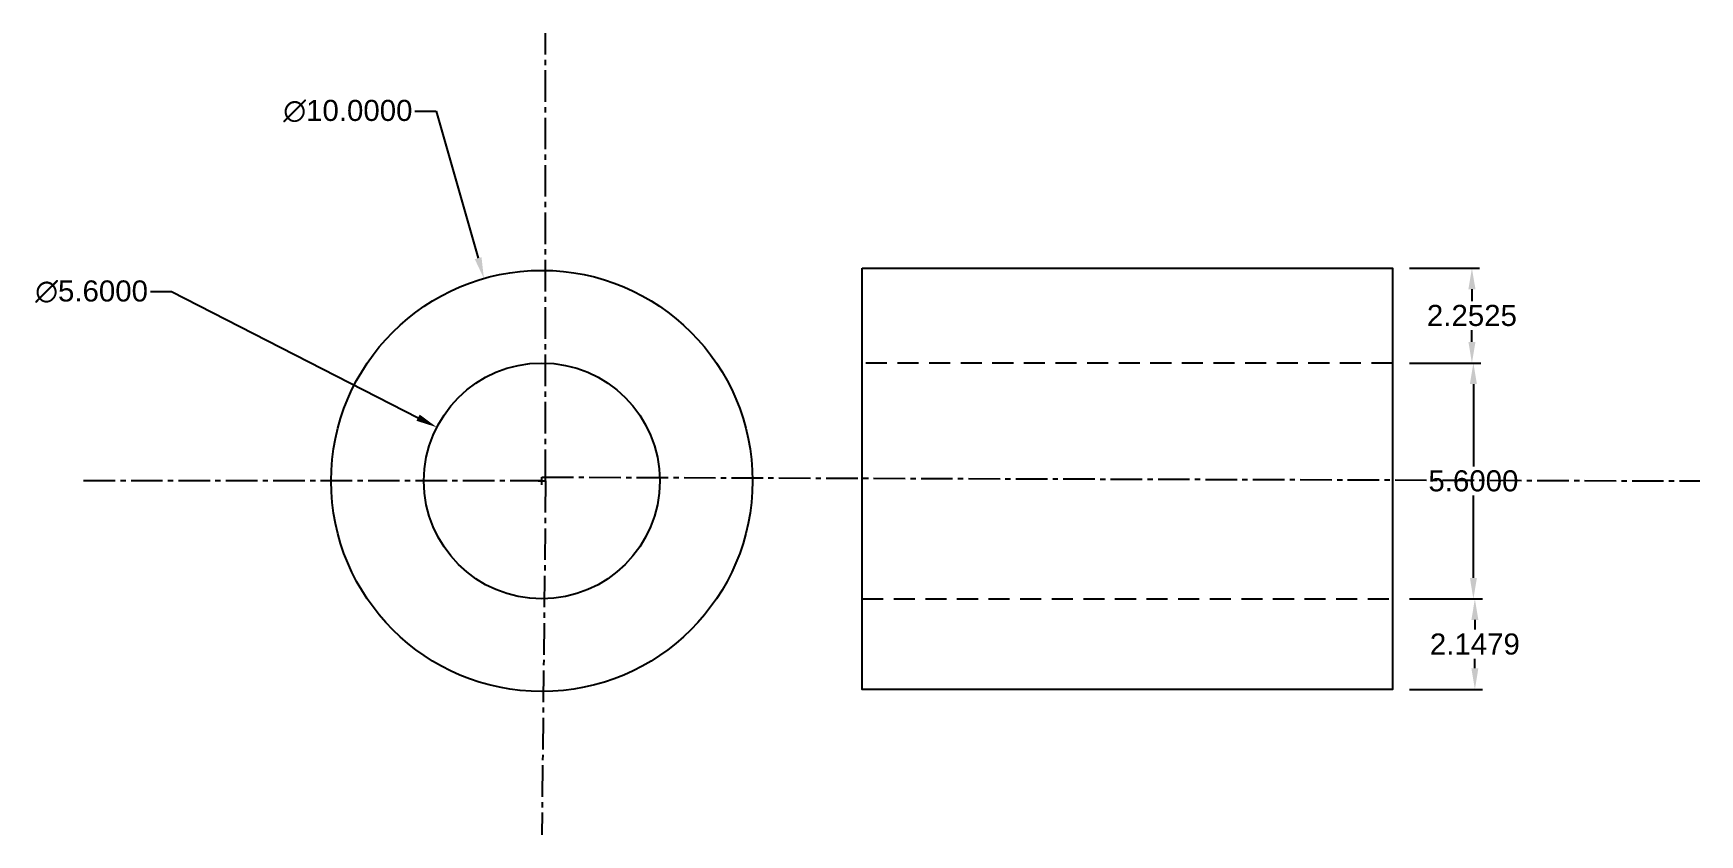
# Model space of a CAD drawing. Header units: inches. Extents: x 2.8 to 42.4, y 1.5 to 20.6.
import ezdxf

# ---------------------------------------------------------------- set-up
doc = ezdxf.new("R2010")
doc.units = ezdxf.units.IN
doc.header["$MEASUREMENT"] = 0
doc.linetypes.add('CENTER2', pattern=[1.125, 0.75, -0.125, 0.125, -0.125])
doc.linetypes.add('HIDDENX2', pattern=[0.75, 0.5, -0.25])
for name, color, linetype in [('Annotate', 50, 'Continuous'), ('Center', 10, 'CENTER2'), ('Hidden', 130, 'HIDDENX2')]:
    doc.layers.add(name, color=color, linetype=linetype)
doc.styles.get("Standard").update_dxf_attribs({"font": 'arial.ttf'})
doc.dimstyles.get("Standard").update_dxf_attribs({"dimtxt": 0.5, "dimasz": 0.5, "dimexe": 0.18, "dimexo": 0.4, "dimgap": 0.09, "dimtad": 0, "dimtih": 1, "dimtoh": 1, "dimdec": 4, "dimzin": 0, "dimdsep": 46, "dimtxsty": 'Standard', "dimcen": 0.09, "dimadec": 0, "dimazin": 0, "dimtfac": 1, "dimtdec": 4, "dimtofl": 0, "dimtmove": 0, "dimatfit": 3, "dimfxl": 1, "dimtolj": 1, "dimtzin": 0, "dimarcsym": 0})

# ---------------------------------------------------------------- blocks, each defined once
blk = doc.blocks.new('*D2')
at = {"layer": 'Annotate', "color": 0, "lineweight": -2, "transparency": 16777216}
for p, q in [((35.479, 14.986), (37.142, 14.986)), ((36.962, 14.486), (36.962, 14.205)), ((36.962, 13.233), (36.962, 13.514)), ((35.479, 12.733), (37.142, 12.733))]:
    blk.add_line(p, q, dxfattribs=at)
at = {"layer": 'Annotate', "color": 0, "transparency": 16777216}
for points in [[(36.879, 14.486), (37.046, 14.486), (36.962, 14.986)], [(36.879, 13.233), (37.046, 13.233), (36.962, 12.733)]]:
    blk.add_solid(points, dxfattribs=at)
at = {"layer": 'Defpoints', "color": 0, "transparency": 16777216}
for p in [(35.079, 14.986), (35.079, 12.733), (36.962, 12.733)]:
    blk.add_point(p, dxfattribs=at)
at = {"layer": 'Annotate', "color": 0, "transparency": 16777216, "insert": (36.962, 13.86), "char_height": 0.5, "attachment_point": 5}
blk.add_mtext('\\A1;2.2525', dxfattribs=at)
blk = doc.blocks.new('*D3')
at = {"layer": 'Annotate', "color": 0, "lineweight": -2, "transparency": 16777216}
for p, q in [((5.599, 14.428), (6.099, 14.428)), ((6.099, 14.428), (11.949, 11.436)), ((14.797, 9.933), (14.977, 9.933)), ((14.887, 9.843), (14.887, 10.023))]:
    blk.add_line(p, q, dxfattribs=at)
at = {"layer": 'Annotate', "color": 0, "transparency": 16777216}
blk.add_solid([(11.987, 11.51), (11.911, 11.362), (12.394, 11.208)], dxfattribs=at)
at = {"layer": 'Defpoints', "color": 0, "transparency": 16777216}
for p in [(12.394, 11.208), (17.38, 8.658)]:
    blk.add_point(p, dxfattribs=at)
at = {"layer": 'Annotate', "color": 0, "transparency": 16777216, "insert": (4.2, 14.428), "char_height": 0.5, "attachment_point": 5}
blk.add_mtext('\\A1;∅5.6000', dxfattribs=at)
blk = doc.blocks.new('*D4')
at = {"layer": 'Annotate', "color": 0, "lineweight": -2, "transparency": 16777216}
for p, q in [((35.479, 12.733), (37.177, 12.733)), ((36.997, 12.233), (36.997, 10.279)), ((36.997, 7.633), (36.997, 9.588)), ((35.479, 7.133), (37.177, 7.133))]:
    blk.add_line(p, q, dxfattribs=at)
at = {"layer": 'Annotate', "color": 0, "transparency": 16777216}
for points in [[(36.914, 12.233), (37.08, 12.233), (36.997, 12.733)], [(36.914, 7.633), (37.08, 7.633), (36.997, 7.133)]]:
    blk.add_solid(points, dxfattribs=at)
at = {"layer": 'Defpoints', "color": 0, "transparency": 16777216}
for p in [(35.079, 12.733), (35.079, 7.133), (36.997, 7.133)]:
    blk.add_point(p, dxfattribs=at)
at = {"layer": 'Annotate', "color": 0, "transparency": 16777216, "insert": (36.997, 9.933), "char_height": 0.5, "attachment_point": 5}
blk.add_mtext('\\A1;5.6000', dxfattribs=at)
blk = doc.blocks.new('*D5')
at = {"layer": 'Annotate', "color": 0, "lineweight": -2, "transparency": 16777216}
for p, q in [((11.876, 18.714), (12.376, 18.714)), ((12.376, 18.714), (13.375, 15.221)), ((14.797, 9.933), (14.977, 9.933)), ((14.887, 9.843), (14.887, 10.023))]:
    blk.add_line(p, q, dxfattribs=at)
at = {"layer": 'Annotate', "color": 0, "transparency": 16777216}
blk.add_solid([(13.455, 15.244), (13.295, 15.199), (13.512, 14.741)], dxfattribs=at)
at = {"layer": 'Defpoints', "color": 0, "transparency": 16777216}
for p in [(13.512, 14.741), (16.262, 5.126)]:
    blk.add_point(p, dxfattribs=at)
at = {"layer": 'Annotate', "color": 0, "transparency": 16777216, "insert": (10.283, 18.714), "char_height": 0.5, "attachment_point": 5}
blk.add_mtext('\\A1;∅10.0000', dxfattribs=at)
blk = doc.blocks.new('*D7')
at = {"layer": 'Annotate', "color": 0, "lineweight": -2, "transparency": 16777216}
for p, q in [((35.479, 7.133), (37.212, 7.133)), ((37.032, 6.633), (37.032, 6.405)), ((37.032, 5.486), (37.032, 5.714)), ((35.479, 4.986), (37.212, 4.986))]:
    blk.add_line(p, q, dxfattribs=at)
at = {"layer": 'Annotate', "color": 0, "transparency": 16777216}
for points in [[(36.949, 6.633), (37.115, 6.633), (37.032, 7.133)], [(36.949, 5.486), (37.115, 5.486), (37.032, 4.986)]]:
    blk.add_solid(points, dxfattribs=at)
at = {"layer": 'Defpoints', "color": 0, "transparency": 16777216}
for p in [(35.079, 7.133), (35.079, 4.986), (37.032, 4.986)]:
    blk.add_point(p, dxfattribs=at)
at = {"layer": 'Annotate', "color": 0, "transparency": 16777216, "insert": (37.032, 6.059), "char_height": 0.5, "attachment_point": 5}
blk.add_mtext('\\A1;2.1479', dxfattribs=at)

msp = doc.modelspace()

# ---------------------------------------------------------------- linework, layer by layer
msp.add_lwpolyline([(22.48948, 14.98589), (35.07902, 14.98589), (35.07902, 4.98552), (22.48948, 4.98552)], close=True)
for radius in [5, 2.8]:
    msp.add_circle((14.88693, 9.93344), radius)
at = {"layer": 'Center'}
for p, q in [((14.97693, 9.93344), (14.97693, 20.56096)), ((14.88693, 9.93344), (3.97134, 9.93344)), ((14.88693, 10.02344), (42.3677, 9.93344)), ((14.97693, 9.93344), (14.88693, 1.53586))]:
    msp.add_line(p, q, dxfattribs=at)
at = {"layer": 'Hidden'}
for p, q in [((35.07902, 12.73344), (22.48948, 12.73344)), ((22.48948, 7.13344), (35.07902, 7.13344))]:
    msp.add_line(p, q, dxfattribs=at)

# ---------------------------------------------------------------- dimensions: what is measured, and where the dimension line sits
at = {"layer": 'Annotate'}
for p1, p2, picture, middle in [((16.26161, 5.12612), (13.51224, 14.74075), '*D5', (10.28275, 18.71425)), ((17.37978, 8.65841), (12.39407, 11.20846), '*D3', (4.19965, 14.42838))]:
    dim = msp.add_diameter_dim_2p(p1=p1, p2=p2, dimstyle='Standard', dxfattribs=at)
    dim.commit()
    dim.dimension.update_dxf_attribs({"geometry": picture, "text_midpoint": middle, "dimtype": 163})
for base, p1, p2, picture, middle in [((36.962221, 12.733436), (35.079021, 14.985889), (35.079021, 12.733436), '*D2', (36.962221, 13.859662)), ((36.9971, 7.13344), (35.07902, 12.73344), (35.07902, 7.13344), '*D4', (36.9971, 9.93344)), ((37.03197, 4.98552), (35.07902, 7.13344), (35.07902, 4.98552), '*D7', (37.03197, 6.05948))]:
    dim = msp.add_linear_dim(base=base, p1=p1, p2=p2, angle=90, dimstyle='Standard', dxfattribs=at)
    dim.commit()
    dim.dimension.update_dxf_attribs({"geometry": picture, "text_midpoint": middle})

doc.saveas('drawing.dxf')
